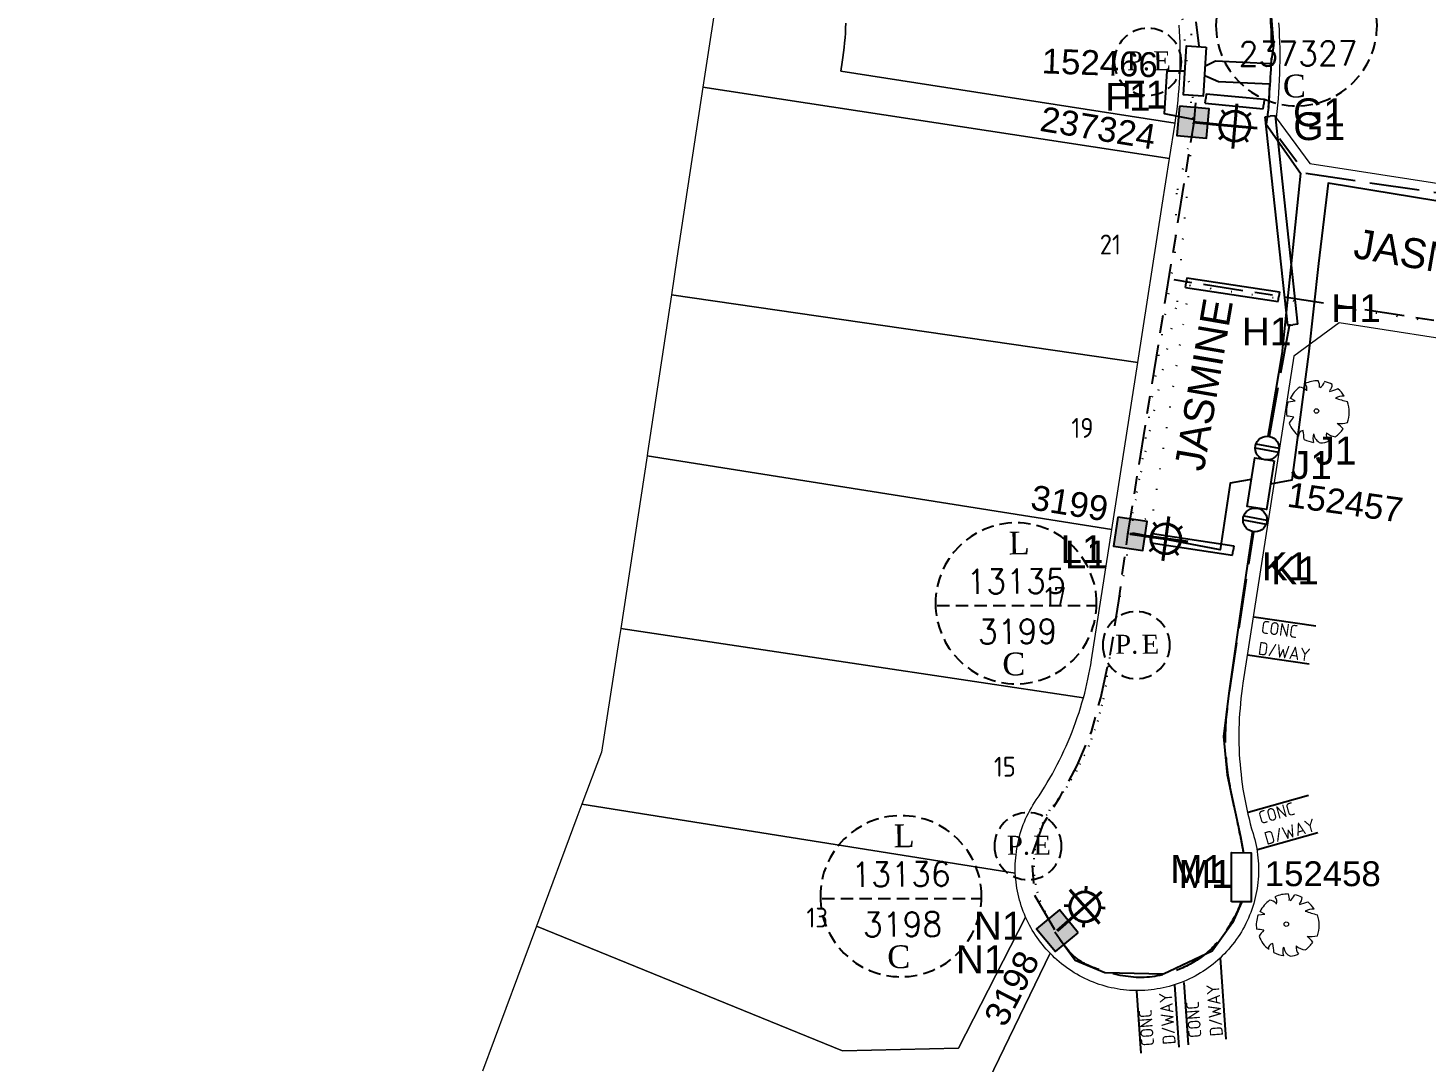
# Model space of a CAD drawing. Header units: metres. Extents: x 297818 to 299097, y 6264861 to 6266140.
# Drawn here: x 298085.7 to 298226.2, y 6265556 to 6265659.9 of the extents above; entities that cross this region are included whole.
import ezdxf
from ezdxf.enums import TextEntityAlignment as Align

# ---------------------------------------------------------------- set-up
doc = ezdxf.new("R2010")
doc.units = ezdxf.units.M
for name, pattern in [('Cable Exist UG', [8.2, 4, -1.2, 1.8, -1.2]), ('Cable Remove', [2, 0, -2]), ('HIDDEN2', [0.1875, 0.125, -0.0625]), ('IE Trench LV', [6.5, 5, -1.5]), ('IECLCHAINA', [8.2, 4, -1.2, 1.8, -1.2])]:
    doc.linetypes.add(name, pattern=pattern)
doc.layers.get('0').update_dxf_attribs({"color": 6})
for name, color, linetype in [('_User_LV_Exist', 7, 'Continuous'), ('Duct_SP_NEW', 2, 'Continuous'), ('Equip_LV_NEW', 2, 'Continuous'), ('Equip_SP_SL_EXT', 7, 'Continuous'), ('Mains_LV_EXT', 7, 'Continuous'), ('Mains_LV_NEW_T84', 2, 'Continuous'), ('Mains_SL_EXT', 7, 'Continuous'), ('Notes', 7, 'Continuous'), ('Notes_LV_MISC', 7, 'Continuous'), ('Notes_SL_MISC', 7, 'Continuous'), ('Notes_SP_MISC', 7, 'Continuous'), ('SupportsUG_SP_LV_NEW', 2, 'Continuous'), ('SupportsUG_SP_LV_SL_EXT', 7, 'Continuous'), ('Trench_SP_NEW', 2, 'Continuous'), ('UG_Details_SP_MISC', 7, 'Continuous')]:
    doc.layers.add(name, color=color, linetype=linetype)
doc.layers.add('Cadastre Land Parcels_SP_EXT', color=9, linetype='Continuous', lineweight=5)
doc.styles.add('AR12', font='Simplex')
doc.styles.add('COLUMN_LABEL', font='arial.ttf')
doc.styles.add('iecARIAL', font='arial.ttf', dxfattribs={"height": 2})
doc.styles.add('iecDevPlan', font='isocp.shx', dxfattribs={"height": 1.8})
doc.styles.add('iecNAME', font='times.ttf')
doc.styles.add('IECSYMBOL1', font='isocp.shx')
doc.styles.add('ITALICT', font='ITALICT')
doc.styles.add('POLE_LABEL', font='arial.ttf')
doc.styles.get("Standard").update_dxf_attribs({"font": 'arial.ttf'})
doc.linetypes.add('Cable New UG', pattern='A,7,-0.25,["x",Standard,S=2,R=0,X=0.2,Y=-0.8],-2.1', length=9.35)
doc.linetypes.add('Cable V', pattern='A,7.2,-0.45,["V",Standard,S=1.5,R=0,X=0,Y=-0.7],-1.8', length=9.45)

# ---------------------------------------------------------------- blocks, each defined once
blk = doc.blocks.new('COLUMN_EXT')
blk.add_hatch(color=256).paths.add_polyline_path([(-1.49, 1.48), (-1.49, -1.49), (1.48, -1.49), (1.48, 1.48)])
blk.add_lwpolyline([(-1.49, -1.49), (1.48, -1.49), (1.48, 1.48), (-1.49, 1.48)], close=True)
for tag, height, style, flags, p in [('ASSET_NUM', 2.5, 'COLUMN_LABEL', 8, (2, 2)), ('STRUCTURE_PLANT_NUMBER', 0.2, 'POLE_LABEL', 9, (1.81, 0.03)), ('STREET_CODE', 0.2, 'COLUMN_LABEL', 9, (1.81, -0.2))]:
    blk.add_attdef(tag, text='', height=height, dxfattribs=dict(style=style, flags=flags)).set_placement(p, align=Align.MIDDLE_LEFT)
at = {"flags": 9}
for tag, p in [('COLUMN_TYPE', (1.81, -0.4)), ('OWNED_BY', (1.81, -0.6)), ('STATE', (1.81, -0.8)), ('USAGE', (1.81, -1)), ('LEGEND', (1.81, -1.2)), ('LOCATION', (1.81, -1.4)), ('STREETNAME', (1.81, -1.6)), ('SUBURB', (1.81, -1.8)), ('NOTES', (1.81, -2))]:
    blk.add_attdef(tag, text='', height=0.2, dxfattribs=at).set_placement(p, align=Align.MIDDLE_LEFT)
at = {"flags": 1}
blk.add_attdef('Z', (1.81, -2.35), '', height=0.2, dxfattribs=at)
blk = doc.blocks.new('*U133')
at = {"lineweight": 40}
for p, q in [((3.87, 1.74), (3.26, -2.72)), ((0, 0), (2.08, -0.28)), ((2.32, 1.16), (2.66, 0.71)), ((5.21, 0.76), (4.76, 0.42)), ((1.34, -0.18), (5.79, -0.79)), ((1.92, -1.73), (2.37, -1.39)), ((4.81, -2.13), (4.47, -1.68))]:
    blk.add_line(p, q, dxfattribs=at)
blk.add_circle((3.56, -0.49), 1.5, dxfattribs=at)
at = {"style": 'iecARIAL', "flags": 8}
blk.add_attdef('ASSET_NUM', (1.5, 1.5), '', height=2.5, dxfattribs=at)
for tag, p, height, flags in [('CONSTRUCTED_VOLTAGE', (0.98, -0.65), 0.2, 9), ('CONTROL_TYPE', (0.98, -0.85), 0.2, 9), ('LANTERN_PURPOSE', (0.98, -1.05), 0.2, 9), ('LANTERN_TYPE', (0.98, -1.25), 0.2, 9), ('NO_PHASES', (0.98, -1.45), 0.2, 9), ('LNUMBER', (2.18, -3.25), 2.5, 8), ('OPERATING_VOLTAGE', (0.98, -1.65), 0.2, 9), ('ORIENTATION', (0.98, -1.85), 0.2, 9), ('OWNED_BY', (0.98, -2.05), 0.2, 9), ('STATE', (0.98, -2.25), 0.2, 9), ('USAGE', (0.98, -2.45), 0.2, 9), ('CEXIST', (0.98, -2.65), 0.2, 9), ('CNEW', (0.98, -2.85), 0.2, 9), ('CNUMBER', (0.98, -3.05), 0.2, 9), ('CREMOVE', (0.98, -3.25), 0.2, 9), ('CREPLACE', (0.98, -3.45), 0.2, 9), ('LKINGHEIGHT', (0.98, -3.65), 0.2, 9), ('LBRACKET', (0.98, -3.85), 0.2, 9), ('LBRACKETVOCAB', (0.98, -4.05), 0.2, 9), ('LCATEGORY', (0.98, -4.25), 0.2, 9), ('LCHARGE1', (0.98, -4.45), 0.2, 9), ('LCHARGE1PERCENT', (0.98, -4.65), 0.2, 9), ('LCHARGE2', (0.98, -4.85), 0.2, 9), ('LCHARGE2PERCENT', (0.98, -5.05), 0.2, 9), ('LCHARGE3', (0.98, -5.25), 0.2, 9), ('LCHARGE3PERCENT', (0.98, -5.45), 0.2, 9), ('LEXIST', (0.98, -5.65), 0.2, 9), ('LLAMP', (0.98, -5.85), 0.2, 9), ('LLAMPVOCAB', (0.98, -6.05), 0.2, 9), ('LMAST', (0.98, -6.25), 0.2, 9), ('LMASTVOCAB', (0.98, -6.45), 0.2, 9), ('LNEW', (0.98, -6.65), 0.2, 9), ('LANTNUMBER', (0.98, -6.85), 0.2, 9), ('LOUTREACH', (0.98, -7.25), 0.2, 9), ('LOUTREACHVOCAB', (0.98, -7.45), 0.2, 9), ('LRATECODE', (0.98, -7.65), 0.2, 9), ('LREMOVE', (0.98, -7.85), 0.2, 9), ('LREPLACE', (0.98, -8.05), 0.2, 9), ('LTYPE', (0.98, -8.25), 0.2, 9), ('LTYPEVOCAB', (0.98, -8.45), 0.2, 9), ('STREETNAME', (0.98, -9.25), 0.2, 9), ('SUBURB', (0.98, -9.45), 0.2, 1), ('LEGEND', (0.98, -8.65), 0.2, 9), ('LOCATION', (0.98, -8.85), 0.2, 9), ('NOTES', (0.98, -9.05), 0.2, 9)]:
    blk.add_attdef(tag, p, '', height=height, dxfattribs=dict(flags=flags))
blk = doc.blocks.new('SL_LANTERN_EXT')
at = {"lineweight": 40}
for p, q in [((-1.46, 5.68), (-1.06, 5.28)), ((0, 1.97), (0, 6.47)), ((1.46, 5.68), (1.06, 5.28)), ((-2.25, 4.22), (2.25, 4.22)), ((-1.46, 2.76), (-1.06, 3.16)), ((1.46, 2.76), (1.06, 3.16)), ((0, 0), (0, 2.72))]:
    blk.add_line(p, q, dxfattribs=at)
blk.add_circle((0, 4.22), 1.5, dxfattribs=at)
at = {"style": 'iecARIAL', "flags": 8}
blk.add_attdef('ASSET_NUM', (1.5, 1.5), '', height=2.5, dxfattribs=at)
for tag, p, height, flags in [('CONSTRUCTED_VOLTAGE', (0.98, -0.65), 0.2, 9), ('CONTROL_TYPE', (0.98, -0.85), 0.2, 9), ('LANTERN_PURPOSE', (0.98, -1.05), 0.2, 9), ('LANTERN_TYPE', (0.98, -1.25), 0.2, 9), ('NO_PHASES', (0.98, -1.45), 0.2, 9), ('LNUMBER', (2.18, -3.25), 2.5, 8), ('OPERATING_VOLTAGE', (0.98, -1.65), 0.2, 9), ('ORIENTATION', (0.98, -1.85), 0.2, 9), ('OWNED_BY', (0.98, -2.05), 0.2, 9), ('STATE', (0.98, -2.25), 0.2, 9), ('USAGE', (0.98, -2.45), 0.2, 9), ('CEXIST', (0.98, -2.65), 0.2, 9), ('CNEW', (0.98, -2.85), 0.2, 9), ('CNUMBER', (0.98, -3.05), 0.2, 9), ('CREMOVE', (0.98, -3.25), 0.2, 9), ('CREPLACE', (0.98, -3.45), 0.2, 9), ('LKINGHEIGHT', (0.98, -3.65), 0.2, 9), ('LBRACKET', (0.98, -3.85), 0.2, 9), ('LBRACKETVOCAB', (0.98, -4.05), 0.2, 9), ('LCATEGORY', (0.98, -4.25), 0.2, 9), ('LCHARGE1', (0.98, -4.45), 0.2, 9), ('LCHARGE1PERCENT', (0.98, -4.65), 0.2, 9), ('LCHARGE2', (0.98, -4.85), 0.2, 9), ('LCHARGE2PERCENT', (0.98, -5.05), 0.2, 9), ('LCHARGE3', (0.98, -5.25), 0.2, 9), ('LCHARGE3PERCENT', (0.98, -5.45), 0.2, 9), ('LEXIST', (0.98, -5.65), 0.2, 9), ('LLAMP', (0.98, -5.85), 0.2, 9), ('LLAMPVOCAB', (0.98, -6.05), 0.2, 9), ('LMAST', (0.98, -6.25), 0.2, 9), ('LMASTVOCAB', (0.98, -6.45), 0.2, 9), ('LNEW', (0.98, -6.65), 0.2, 9), ('LANTNUMBER', (0.98, -6.85), 0.2, 9), ('LOUTREACH', (0.98, -7.25), 0.2, 9), ('LOUTREACHVOCAB', (0.98, -7.45), 0.2, 9), ('LRATECODE', (0.98, -7.65), 0.2, 9), ('LREMOVE', (0.98, -7.85), 0.2, 9), ('LREPLACE', (0.98, -8.05), 0.2, 9), ('LTYPE', (0.98, -8.25), 0.2, 9), ('LTYPEVOCAB', (0.98, -8.45), 0.2, 9), ('STREETNAME', (0.98, -9.25), 0.2, 9), ('SUBURB', (0.98, -9.45), 0.2, 1), ('LEGEND', (0.98, -8.65), 0.2, 9), ('LOCATION', (0.98, -8.85), 0.2, 9), ('NOTES', (0.98, -9.05), 0.2, 9)]:
    blk.add_attdef(tag, p, '', height=height, dxfattribs=dict(flags=flags))
blk = doc.blocks.new('*U132')
at = {"lineweight": 40}
for p, q in [((2.89, 4.47), (2.85, 3.91)), ((1.06, 0.93), (4.45, 3.9)), ((1.27, 4.11), (4.24, 0.72)), ((0, 0), (1.63, 1.43)), ((0.7, 2.55), (1.26, 2.51)), ((4.81, 2.28), (4.25, 2.32)), ((2.62, 0.36), (2.66, 0.92))]:
    blk.add_line(p, q, dxfattribs=at)
blk.add_circle((2.76, 2.41), 1.5, dxfattribs=at)
at = {"style": 'iecARIAL', "flags": 8}
blk.add_attdef('ASSET_NUM', (1.5, 1.5), '', height=2.5, dxfattribs=at)
for tag, p, height, flags in [('CONSTRUCTED_VOLTAGE', (0.98, -0.65), 0.2, 9), ('CONTROL_TYPE', (0.98, -0.85), 0.2, 9), ('LANTERN_PURPOSE', (0.98, -1.05), 0.2, 9), ('LANTERN_TYPE', (0.98, -1.25), 0.2, 9), ('NO_PHASES', (0.98, -1.45), 0.2, 9), ('LNUMBER', (2.18, -3.25), 2.5, 8), ('OPERATING_VOLTAGE', (0.98, -1.65), 0.2, 9), ('ORIENTATION', (0.98, -1.85), 0.2, 9), ('OWNED_BY', (0.98, -2.05), 0.2, 9), ('STATE', (0.98, -2.25), 0.2, 9), ('USAGE', (0.98, -2.45), 0.2, 9), ('CEXIST', (0.98, -2.65), 0.2, 9), ('CNEW', (0.98, -2.85), 0.2, 9), ('CNUMBER', (0.98, -3.05), 0.2, 9), ('CREMOVE', (0.98, -3.25), 0.2, 9), ('CREPLACE', (0.98, -3.45), 0.2, 9), ('LKINGHEIGHT', (0.98, -3.65), 0.2, 9), ('LBRACKET', (0.98, -3.85), 0.2, 9), ('LBRACKETVOCAB', (0.98, -4.05), 0.2, 9), ('LCATEGORY', (0.98, -4.25), 0.2, 9), ('LCHARGE1', (0.98, -4.45), 0.2, 9), ('LCHARGE1PERCENT', (0.98, -4.65), 0.2, 9), ('LCHARGE2', (0.98, -4.85), 0.2, 9), ('LCHARGE2PERCENT', (0.98, -5.05), 0.2, 9), ('LCHARGE3', (0.98, -5.25), 0.2, 9), ('LCHARGE3PERCENT', (0.98, -5.45), 0.2, 9), ('LEXIST', (0.98, -5.65), 0.2, 9), ('LLAMP', (0.98, -5.85), 0.2, 9), ('LLAMPVOCAB', (0.98, -6.05), 0.2, 9), ('LMAST', (0.98, -6.25), 0.2, 9), ('LMASTVOCAB', (0.98, -6.45), 0.2, 9), ('LNEW', (0.98, -6.65), 0.2, 9), ('LANTNUMBER', (0.98, -6.85), 0.2, 9), ('LOUTREACH', (0.98, -7.25), 0.2, 9), ('LOUTREACHVOCAB', (0.98, -7.45), 0.2, 9), ('LRATECODE', (0.98, -7.65), 0.2, 9), ('LREMOVE', (0.98, -7.85), 0.2, 9), ('LREPLACE', (0.98, -8.05), 0.2, 9), ('LTYPE', (0.98, -8.25), 0.2, 9), ('LTYPEVOCAB', (0.98, -8.45), 0.2, 9), ('STREETNAME', (0.98, -9.25), 0.2, 9), ('SUBURB', (0.98, -9.45), 0.2, 1), ('LEGEND', (0.98, -8.65), 0.2, 9), ('LOCATION', (0.98, -8.85), 0.2, 9), ('NOTES', (0.98, -9.05), 0.2, 9)]:
    blk.add_attdef(tag, p, '', height=height, dxfattribs=dict(flags=flags))
blk = doc.blocks.new('PILLAR_NEW')
for tag, height, flags, p in [('ASSET_NUM', 2.5, 8, (2, 4)), ('STREET_CODE', 0.2, 9, (1.5, 2))]:
    blk.add_attdef(tag, text='', height=height, dxfattribs=dict(flags=flags)).set_placement(p, align=Align.MIDDLE_LEFT)
blk.add_wipeout([(-2.47, 0.99), (2.47, 0.99), (2.47, -0.99), (-2.47, -0.99)])
at = {"lineweight": -3}
blk.add_lwpolyline([(-2.47, 0.99), (2.47, 0.99), (2.47, -0.99), (-2.47, -0.99)], close=True, dxfattribs=at)
for tag, flags, p in [('OWNED_BY', 9, (1.5, 1.8)), ('OPERATED_BY', 9, (1.5, 1.6)), ('MAINTAINED_BY', 9, (1.5, 1.4)), ('STATE', 9, (1.5, 1.2)), ('SUPPORT_TYPE', 9, (1.5, 1)), ('SUBURB', 9, (1.5, 0.2)), ('STREETNAME', 9, (1.5, 0)), ('USAGE', 9, (1.5, 0.8)), ('LEGEND', 9, (1.5, 0.6)), ('PARENT', 9, (1.5, 0.4)), ('Z', 1, (1.5, -0.6)), ('LOCATION', 9, (1.5, -0.2)), ('NOTES', 9, (1.5, -0.4))]:
    blk.add_attdef(tag, text='', height=0.2, dxfattribs=dict(flags=flags)).set_placement(p, align=Align.MIDDLE_LEFT)
blk = doc.blocks.new('*U207')
for tag, flags, p in [('ACTUAL_STATUS', 9, (1.5, 0)), ('CONSTRUCTED_VOLTAGE', 9, (1.5, -0.2)), ('OPERATING_VOLTAGE', 9, (1.5, -0.6)), ('ORIENTATION', 9, (1.5, -0.8)), ('STATE', 9, (1.5, -1)), ('SWITCH_TYPE', 9, (1.5, -1.2)), ('OWNED_BY', 9, (1.5, -1.8)), ('NO_PHASES', 9, (1.5, -0.4)), ('USAGE', 9, (1.5, -1.4)), ('NOTES', 9, (1.5, -1.6)), ('OPERATED_BY', 9, (1.5, -2)), ('TYPE', 9, (1.5, -2.6)), ('Z', 1, (1.5, -2.8)), ('MAINTAINED_BY', 9, (1.5, -2.2)), ('NUMBER_OF_PHASES', 9, (1.5, -2.4))]:
    blk.add_attdef(tag, text='', height=0.2, dxfattribs=dict(flags=flags)).set_placement(p, align=Align.MIDDLE_LEFT)
blk.add_wipeout([(12.71, 7.17), (12.58, 7.03), (12.48, 6.88), (12.39, 6.71), (12.33, 6.54), (12.29, 6.35), (12.27, 6.17), (12.27, 5.98), (12.3, 5.79), (12.36, 5.61), (12.43, 5.44), (12.53, 5.28), (12.64, 5.13), (12.77, 5), (12.92, 4.88), (13.08, 4.79), (13.26, 4.71), (13.44, 4.66), (13.62, 4.63), (13.81, 4.62), (14, 4.64), (14.18, 4.68), (14.36, 4.75), (14.52, 4.83), (14.68, 4.94), (14.82, 5.06), (14.94, 5.2), (15.05, 5.36), (15.13, 5.52), (15.2, 5.7), (15.24, 5.88), (15.26, 6.07), (15.25, 6.26), (15.22, 6.44), (15.17, 6.62), (15.09, 6.8), (15, 6.96), (14.88, 7.11), (14.75, 7.24), (14.6, 7.35), (14.44, 7.45), (14.27, 7.52), (14.09, 7.58), (13.9, 7.61), (13.72, 7.61), (13.53, 7.59), (13.35, 7.55), (13.17, 7.49), (13, 7.4), (12.85, 7.3)])
for p, q in [((13.51, 4.64), (13.51, 7.6)), ((14.01, 4.64), (14.01, 7.6))]:
    blk.add_line(p, q)
blk.add_circle((13.76, 6.12), 1.5)
blk = doc.blocks.new('*U206')
for tag, flags, p in [('ACTUAL_STATUS', 9, (1.5, 0)), ('CONSTRUCTED_VOLTAGE', 9, (1.5, -0.2)), ('OPERATING_VOLTAGE', 9, (1.5, -0.6)), ('ORIENTATION', 9, (1.5, -0.8)), ('STATE', 9, (1.5, -1)), ('SWITCH_TYPE', 9, (1.5, -1.2)), ('OWNED_BY', 9, (1.5, -1.8)), ('NO_PHASES', 9, (1.5, -0.4)), ('USAGE', 9, (1.5, -1.4)), ('NOTES', 9, (1.5, -1.6)), ('OPERATED_BY', 9, (1.5, -2)), ('TYPE', 9, (1.5, -2.6)), ('Z', 1, (1.5, -2.8)), ('MAINTAINED_BY', 9, (1.5, -2.2)), ('NUMBER_OF_PHASES', 9, (1.5, -2.4))]:
    blk.add_attdef(tag, text='', height=0.2, dxfattribs=dict(flags=flags)).set_placement(p, align=Align.MIDDLE_LEFT)
blk.add_wipeout([(12.64, 7.04), (12.52, 6.9), (12.41, 6.74), (12.33, 6.58), (12.27, 6.4), (12.22, 6.22), (12.21, 6.03), (12.21, 5.84), (12.24, 5.66), (12.29, 5.48), (12.37, 5.3), (12.46, 5.14), (12.58, 4.99), (12.71, 4.86), (12.86, 4.75), (13.02, 4.65), (13.19, 4.58), (13.37, 4.52), (13.56, 4.49), (13.75, 4.49), (13.93, 4.51), (14.12, 4.55), (14.29, 4.61), (14.46, 4.7), (14.62, 4.8), (14.76, 4.92), (14.88, 5.07), (14.99, 5.22), (15.07, 5.39), (15.13, 5.56), (15.18, 5.75), (15.19, 5.93), (15.19, 6.12), (15.16, 6.31), (15.11, 6.49), (15.03, 6.66), (14.94, 6.82), (14.82, 6.97), (14.69, 7.1), (14.54, 7.22), (14.38, 7.31), (14.21, 7.39), (14.03, 7.44), (13.84, 7.47), (13.65, 7.47), (13.47, 7.46), (13.28, 7.42), (13.11, 7.35), (12.94, 7.27), (12.78, 7.16)])
for p, q in [((13.45, 4.5), (13.45, 7.46)), ((13.95, 4.5), (13.95, 7.46))]:
    blk.add_line(p, q)
blk.add_circle((13.7, 5.98), 1.5)
blk = doc.blocks.new('TREE5')
for p, q in [((-5.82, 1.84), (-4.43, 2)), ((-5.45, 2.55), (-5.45, 2.55)), ((-4.43, 2), (-5.45, 2.55))]:
    blk.add_line(p, q)
blk.add_circle((-0.14, -0.02), 0.451)
for centre, radius, start, end in [((0.17, -0.24), 6.29, 89.3321, 114.3856), ((-1.8, 5.03), 2.28, 352.0775, 26.6128), ((-0.73, 6.68), 2.38, 304.1868, 338.5411), ((0.17, -0.24), 6.27, 62.8767, 77.7021), ((0.17, -0.24), 6.22, 126.0751, 153.6245), ((-3.93, 2.18), 2.65, 48.5203, 80.5151), ((-3.58, 4.44), 1.54, 343.6555, 39.76), ((1.21, 5.35), 1.82, 315.8454, 359.7651), ((-2.62, 22.51), 19.28, 285.4397, 290.7099), ((5.13, 0.24), 2.76, 83.5323, 121.6544), ((0.17, -0.24), 6.18, 31.4098, 49.4752), ((0.17, -0.24), 6.34, 160.8426, 187.275), ((11.59, 24.42), 23.21, 250.0865, 256.3451), ((0.17, -0.24), 6.3, 340.3307, 19.43), ((-6.94, -11.4), 10.4, 77.3728, 85.4649), ((0.21, -6.18), 6.93, 134.7782, 147.3315), ((0.17, -0.24), 6.19, 200.8103, 231.4392), ((4.49, 5.21), 7.74, 266.7455, 282.0146), ((0.26, -7.73), 6.44, 39.6536, 53.993), ((-2.7, -4.95), 1.03, 97.741, 188.8107), ((-15.69, -6.41), 13.08, 2.9465, 10.9238), ((1.74, -5.5), 2.6, 160.6009, 199.3991), ((1.45, -4.49), 2.1, 186.1912, 248.4952), ((3.76, -4.72), 1.93, 170.6314, 220.6278), ((4.11, -1.67), 3.55, 230.4582, 263.1093), ((0.17, -0.24), 6.07, 305.394, 326.2464), ((0.17, -0.24), 6.16, 243.1498, 261.8356), ((0.17, -0.24), 6.23, 274.7236, 290.3277)]:
    blk.add_arc(centre, radius, start, end)

msp = doc.modelspace()

# ---------------------------------------------------------------- linework, layer by layer
at = {"layer": '_User_LV_Exist', "linetype": 'Cable Remove'}
for points in [[(298197.95, 6265679.24), (298201.01, 6265667.59), (298202.6, 6265659.32), (298202.8, 6265650.45)], [(298202.79, 6265649.87), (298201.14, 6265643.33), (298200.98, 6265637.43), (298196.5, 6265609.06)]]:
    msp.add_lwpolyline(points, dxfattribs=at)
at = {"layer": 'Cadastre Land Parcels_SP_EXT', "linetype": 'Continuous'}
for points in [[(298211.4, 6265660.44), (298211.44, 6265659.81), (298211.47, 6265659.17), (298211.49, 6265658.53), (298211.51, 6265657.89), (298211.51, 6265657.26), (298211.51, 6265656.62), (298211.5, 6265655.98), (298211.49, 6265655.35), (298211.46, 6265654.71), (298211.43, 6265654.07), (298211.39, 6265653.43), (298211.35, 6265652.8), (298211.29, 6265652.16), (298211.23, 6265651.53), (298211.16, 6265650.9), (298214.54, 6265646.32), (298231.63, 6265643.67), (298236.2, 6265647.01), (298236.2, 6265647.01), (298239.34, 6265667.23)], [(298155.23, 6265665.12), (298153.55, 6265654), (298200.44, 6265646.82), (298201, 6265650.36), (298201, 6265650.36), (298167.4, 6265655.59), (298167.54, 6265656.5), (298167.61, 6265656.98), (298167.68, 6265657.47), (298167.73, 6265657.96), (298167.78, 6265658.45), (298167.83, 6265658.94), (298167.86, 6265659.43), (298167.89, 6265659.93), (298167.91, 6265660.42)], [(298167.91, 6265660.42), (298167.89, 6265659.93), (298167.86, 6265659.43), (298167.83, 6265658.94), (298167.78, 6265658.45), (298167.73, 6265657.96), (298167.68, 6265657.47), (298167.61, 6265656.98), (298167.54, 6265656.5), (298167.4, 6265655.59), (298201, 6265650.36), (298201.08, 6265650.94), (298201.16, 6265651.51), (298201.23, 6265652.09), (298201.29, 6265652.67), (298201.35, 6265653.25), (298201.39, 6265653.83), (298201.43, 6265654.41), (298201.46, 6265654.99), (298201.49, 6265655.57), (298201.5, 6265656.15), (298201.51, 6265656.73), (298201.51, 6265657.31), (298201.5, 6265657.89), (298201.49, 6265658.47), (298201.46, 6265659.05), (298201.43, 6265659.63), (298201.4, 6265660.21)], [(298232.11, 6265628.01), (298217.5, 6265630.29), (298212.93, 6265626.95), (298207.81, 6265594.04), (298207.74, 6265593.53), (298207.67, 6265593.03), (298207.61, 6265592.52), (298207.56, 6265592.02), (298207.52, 6265591.51), (298207.48, 6265591), (298207.45, 6265590.49), (298207.43, 6265589.99), (298207.41, 6265589.48), (298207.4, 6265588.97), (298207.41, 6265588.46), (298207.41, 6265587.95), (298207.43, 6265587.44), (298207.45, 6265586.93), (298207.48, 6265586.42), (298207.52, 6265585.92), (298207.57, 6265585.41), (298207.62, 6265584.9), (298207.68, 6265584.4), (298207.75, 6265583.89), (298207.82, 6265583.39), (298207.9, 6265582.89), (298207.99, 6265582.39), (298208.09, 6265581.89), (298208.2, 6265581.39), (298208.31, 6265580.89), (298208.43, 6265580.4), (298208.55, 6265579.9), (298208.69, 6265579.41), (298208.83, 6265578.92), (298208.92, 6265578.63), (298209, 6265578.33), (298209.07, 6265578.03), (298209.14, 6265577.72), (298209.2, 6265577.42), (298209.25, 6265577.11), (298209.29, 6265576.8), (298209.32, 6265576.5), (298209.35, 6265576.19), (298209.37, 6265575.88), (298209.38, 6265575.57), (298209.38, 6265575.26), (298209.38, 6265574.95), (298209.37, 6265574.64), (298209.34, 6265574.33), (298209.32, 6265574.02), (298209.28, 6265573.71), (298209.23, 6265573.4), (298209.18, 6265573.09), (298209.12, 6265572.79), (298209.05, 6265572.49), (298208.98, 6265572.19), (298208.9, 6265571.89), (298208.81, 6265571.59), (298208.71, 6265571.3), (298208.6, 6265571), (298208.49, 6265570.72), (298208.37, 6265570.43), (298208.24, 6265570.15), (298208.1, 6265569.87), (298207.96, 6265569.59), (298207.81, 6265569.32), (298207.66, 6265569.05), (298207.49, 6265568.79), (298207.32, 6265568.53), (298207.15, 6265568.27), (298206.97, 6265568.02), (298206.78, 6265567.77), (298206.58, 6265567.53), (298206.38, 6265567.3), (298206.17, 6265567.06), (298205.96, 6265566.84), (298205.74, 6265566.62), (298205.52, 6265566.4), (298205.29, 6265566.2), (298205.05, 6265565.99), (298204.81, 6265565.8), (298204.57, 6265565.61), (298204.32, 6265565.42), (298204.06, 6265565.24), (298203.8, 6265565.07), (298203.54, 6265564.91), (298203.27, 6265564.75), (298203, 6265564.6), (298202.73, 6265564.45), (298202.45, 6265564.32), (298202.17, 6265564.19), (298201.88, 6265564.07), (298201.59, 6265563.95), (298201.3, 6265563.84), (298201.01, 6265563.74), (298200.71, 6265563.65), (298200.41, 6265563.56), (298200.11, 6265563.49), (298199.81, 6265563.42), (298199.51, 6265563.35), (298199.2, 6265563.3), (298198.9, 6265563.25), (298198.59, 6265563.21), (298198.28, 6265563.18), (298197.97, 6265563.16), (298197.66, 6265563.15), (298197.35, 6265563.14), (298197.04, 6265563.14), (298196.73, 6265563.15), (298196.42, 6265563.16), (298196.11, 6265563.19), (298195.8, 6265563.22), (298195.49, 6265563.26), (298195.19, 6265563.31), (298194.88, 6265563.37), (298194.58, 6265563.43), (298194.27, 6265563.5), (298193.97, 6265563.58), (298193.68, 6265563.67), (298193.38, 6265563.76), (298193.09, 6265563.86), (298192.8, 6265563.97), (298192.51, 6265564.09), (298192.22, 6265564.22), (298191.94, 6265564.35), (298191.67, 6265564.48), (298191.39, 6265564.63), (298191.12, 6265564.78), (298190.85, 6265564.94), (298190.59, 6265565.11), (298190.33, 6265565.28), (298190.08, 6265565.46), (298189.83, 6265565.65), (298189.59, 6265565.84), (298189.35, 6265566.04), (298189.12, 6265566.24), (298188.89, 6265566.45), (298188.66, 6265566.67), (298188.45, 6265566.89), (298182.28, 6265554.17)], [(298182.28, 6265554.17), (298188.45, 6265566.89), (298188.24, 6265567.1), (298188.04, 6265567.32), (298187.85, 6265567.54), (298187.66, 6265567.77), (298187.48, 6265568), (298187.3, 6265568.23), (298187.13, 6265568.47), (298186.96, 6265568.72), (298186.8, 6265568.97), (298186.65, 6265569.22), (298186.5, 6265569.47), (298186.36, 6265569.73), (298186.22, 6265569.99), (298186.09, 6265570.26), (298185.97, 6265570.53), (298179.23, 6265557.34), (298167.58, 6265557.09), (298136.82, 6265569.62), (298136.82, 6265569.62), (298134.9, 6265564.48), (298131.38, 6265555.05)]]:
    msp.add_lwpolyline(points, dxfattribs=at)
for points in [[(298199.71, 6265642.12), (298200.44, 6265646.82), (298153.55, 6265654), (298150.94, 6265636.79), (298150.38, 6265633.09), (298197.26, 6265626.31), (298199.71, 6265642.12)], [(298197.26, 6265626.31), (298150.38, 6265633.09), (298147.98, 6265617.2), (298147.94, 6265616.92), (298194.64, 6265609.5), (298197.26, 6265626.31)], [(298191.91, 6265593.05), (298192.02, 6265593.52), (298192.14, 6265594), (298192.24, 6265594.47), (298192.34, 6265594.95), (298192.43, 6265595.43), (298192.52, 6265595.91), (298192.6, 6265596.4), (298194.64, 6265609.5), (298147.94, 6265616.92), (298145.31, 6265599.54), (298191.78, 6265592.58), (298191.91, 6265593.05)], [(298184.93, 6265575.25), (298184.93, 6265575.56), (298184.94, 6265575.87), (298184.95, 6265576.18), (298184.98, 6265576.49), (298185.01, 6265576.8), (298185.05, 6265577.11), (298185.09, 6265577.42), (298185.15, 6265577.73), (298185.21, 6265578.04), (298185.28, 6265578.34), (298185.36, 6265578.64), (298185.44, 6265578.94), (298185.54, 6265579.24), (298185.64, 6265579.53), (298185.74, 6265579.83), (298185.86, 6265580.12), (298185.98, 6265580.4), (298186.11, 6265580.69), (298186.25, 6265580.97), (298186.39, 6265581.24), (298186.55, 6265581.52), (298186.7, 6265581.79), (298186.87, 6265582.05), (298187.04, 6265582.31), (298187.33, 6265582.74), (298187.61, 6265583.17), (298187.88, 6265583.61), (298188.15, 6265584.05), (298188.41, 6265584.5), (298188.67, 6265584.95), (298188.91, 6265585.4), (298189.15, 6265585.86), (298189.39, 6265586.32), (298189.61, 6265586.78), (298189.83, 6265587.25), (298190.05, 6265587.72), (298190.25, 6265588.19), (298190.45, 6265588.67), (298190.64, 6265589.15), (298190.83, 6265589.63), (298191, 6265590.11), (298191.17, 6265590.6), (298191.34, 6265591.09), (298191.49, 6265591.58), (298191.64, 6265592.08), (298191.78, 6265592.58), (298145.31, 6265599.54), (298145.11, 6265598.33), (298143.34, 6265587.1), (298141.39, 6265581.88), (298184.94, 6265574.94), (298184.93, 6265575.25)], [(298179.23, 6265557.34), (298185.97, 6265570.53), (298185.85, 6265570.81), (298185.74, 6265571.09), (298185.63, 6265571.38), (298185.54, 6265571.66), (298185.45, 6265571.95), (298185.36, 6265572.24), (298185.29, 6265572.54), (298185.22, 6265572.83), (298185.16, 6265573.13), (298185.1, 6265573.43), (298185.05, 6265573.73), (298185.02, 6265574.03), (298184.98, 6265574.33), (298184.96, 6265574.63), (298184.94, 6265574.94), (298141.39, 6265581.88), (298140.89, 6265580.53), (298136.82, 6265569.62), (298167.58, 6265557.09), (298179.23, 6265557.34)]]:
    msp.add_lwpolyline(points, close=True, dxfattribs=at)
at = {"layer": 'Duct_SP_NEW'}
for p, q in [((298210.04, 6265651.01), (298210.56, 6265651.06)), ((298212.31, 6265630.03), (298210.04, 6265651.01)), ((298211.08, 6265651.12), (298210.56, 6265651.06)), ((298213.34, 6265630.14), (298211.08, 6265651.12)), ((298212.31, 6265630.03), (298212.83, 6265630.08)), ((298213.34, 6265630.14), (298212.83, 6265630.08))]:
    msp.add_line(p, q, dxfattribs=at)
at = {"layer": 'Mains_LV_EXT', "linetype": 'Cable Remove'}
for points in [[(298196.5, 6265609.06), (298198.82, 6265611.41), (298202.46, 6265634.07), (298271.05, 6265623.89), (298275.44, 6265618.14), (298272.03, 6265596.46)], [(298196.5, 6265609.06), (298194.27, 6265595.81), (298194.14, 6265594.8), (298194.02, 6265593.81), (298193.79, 6265592.55), (298193.64, 6265591.87), (298193.44, 6265591.09), (298193.22, 6265590.31), (298192.94, 6265589.41), (298192.6, 6265588.49), (298192.32, 6265587.78), (298191.88, 6265586.82), (298191.45, 6265585.95), (298191.09, 6265585.26), (298190.58, 6265584.39), (298190.13, 6265583.65), (298189.77, 6265583.14), (298189.24, 6265582.38), (298188.77, 6265581.78), (298188.39, 6265581.31), (298188.1, 6265580.82), (298187.71, 6265580.04), (298187.45, 6265579.44), (298187.25, 6265578.82), (298187.04, 6265578.06), (298186.91, 6265577.36), (298186.81, 6265576.44), (298186.79, 6265575.67), (298186.83, 6265574.77), (298186.96, 6265573.88), (298187.14, 6265573.07), (298187.42, 6265572.2), (298187.86, 6265571.15), (298188.28, 6265570.41), (298188.27, 6265569.3)]]:
    msp.add_lwpolyline(points, dxfattribs=at)
at = {"layer": 'Mains_LV_NEW_T84', "linetype": 'Cable New UG', "flags": 128}
for points in [[(298208.82, 6265670.55), (298209.31, 6265668.46), (298210.34, 6265664.83), (298210.87, 6265658.17), (298210.62, 6265656.35)], [(298202.98, 6265655.61), (298205.05, 6265656.63), (298210.62, 6265656.35)], [(298202.98, 6265655.61), (298205.36, 6265654.54), (298210.49, 6265654.32)], [(298210.49, 6265654.32), (298210.38, 6265651.93), (298210.14, 6265650.25), (298213.61, 6265645.34), (298211.71, 6265627.14), (298209.19, 6265612.12), (298207.75, 6265602.43), (298206.4, 6265593.06), (298205.87, 6265588.68), (298206.23, 6265584.84), (298207.56, 6265578.62), (298208.06, 6265575.86), (298208.06, 6265575.71)], [(298216.37, 6265644.34), (298216.37, 6265644.34), (298216.37, 6265644.34), (298215.42, 6265636.27), (298214.4, 6265627.14), (298212.74, 6265614.48), (298210.18, 6265614)], [(298250.87, 6265638.67), (298216.37, 6265644.34)]]:
    msp.add_lwpolyline(points, dxfattribs=at)
at = {"layer": 'Mains_LV_NEW_T84', "linetype": 'Cable V', "flags": 128}
for points in [[(298202.98, 6265655.61), (298200.15, 6265655.61), (298199.9, 6265651.35), (298202.82, 6265650.78)], [(298209.02, 6265614.59), (298206.52, 6265614.18), (298205.51, 6265607.47), (298196.74, 6265609.13)], [(298208.07, 6265575.24), (298208.08, 6265572.89), (298206.78, 6265569.94), (298204.71, 6265567.11), (298199.83, 6265564.79), (298193.94, 6265564.92), (298190.95, 6265566.15), (298189.84, 6265567.66), (298188.9, 6265569.03)]]:
    msp.add_lwpolyline(points, dxfattribs=at)
at = {"layer": 'Notes_SL_MISC', "linetype": 'HIDDEN2', "ltscale": 10}
for p, q in [((298177.08, 6265601.86), (298193.05, 6265601.86)), ((298165.52, 6265572.41), (298181.49, 6265572.41))]:
    msp.add_line(p, q, dxfattribs=at)
for points in [[(298205.1, 6265660.2, 1), (298221.29, 6265660.2, 1), (298205.1, 6265660.2)], [(298176.92, 6265602.08, 1), (298193.11, 6265602.08, 1), (298176.92, 6265602.08)], [(298165.35, 6265572.63, 1), (298181.55, 6265572.63, 1), (298165.35, 6265572.63)]]:
    msp.add_lwpolyline(points, format="xyb", dxfattribs=at)
at = {"layer": 'Notes_SL_MISC', "linetype": 'HIDDEN2', "ltscale": 10, "elevation": -29.97}
for points in [[(298193.72, 6265597.87, 1), (298200.47, 6265597.87, 1), (298193.72, 6265597.87)], [(298182.84, 6265577.66, 1), (298189.59, 6265577.66, 1), (298182.84, 6265577.66)]]:
    msp.add_lwpolyline(points, format="xyb", dxfattribs=at)
at = {"layer": 'Notes_SP_MISC', "linetype": 'Continuous'}
for p, q in [((298215.13, 6265599.79), (298208.91, 6265600.69)), ((298214.48, 6265595.98), (298208.26, 6265596.88)), ((298214.41, 6265582.75), (298208.35, 6265581.06)), ((298205.54, 6265566.42), (298206.11, 6265558.26)), ((298201.86, 6265563.96), (298202.3, 6265557.68)), ((298197.11, 6265563.13), (298197.55, 6265556.86)), ((298200.93, 6265563.71), (298201.37, 6265557.44))]:
    msp.add_line(p, q, dxfattribs=at)
at = {"layer": 'Trench_SP_NEW', "color": 4, "linetype": 'IE Trench LV', "flags": 128}
for points in [[(298231.95, 6265642.66), (298214.14, 6265645.3), (298211.5, 6265648.79)], [(298212.49, 6265630.16), (298209.83, 6265615.48), (298206.4, 6265593.06)]]:
    msp.add_lwpolyline(points, dxfattribs=at)
at = {"layer": 'Trench_SP_NEW', "color": 4, "linetype": 'IE Trench LV'}
for points in [[(298210.38, 6265651.93), (298210.7, 6265658.07), (298210.21, 6265664.51), (298208.82, 6265671.73), (298207.65, 6265677.66), (298206.88, 6265680.82), (298206.46, 6265685.11), (298206.84, 6265689.55), (298208.63, 6265694.3), (298211.17, 6265698.09), (298213.79, 6265700.86), (298216.7, 6265703.09), (298219.66, 6265704.25), (298224.03, 6265705.21), (298228.34, 6265704.98), (298231.83, 6265703.42), (298234.55, 6265701.33), (298236.72, 6265698.02), (298237.86, 6265694.6), (298238.68, 6265689.3), (298239.7, 6265684.2), (298240.33, 6265681.25), (298240.75, 6265678.2), (298240.82, 6265675.08), (298240.84, 6265672.21), (298240.59, 6265668.48), (298240.1, 6265664.61), (298239.47, 6265661.23), (298238.71, 6265656.46), (298237.78, 6265650.57), (298237.39, 6265648.64), (298237.16, 6265646.77)], [(298206.4, 6265593.06), (298206.03, 6265588.76), (298206.4, 6265584.21), (298206.9, 6265581.66), (298207.56, 6265578.53), (298208, 6265575.63), (298207.95, 6265573.34), (298206.66, 6265570.01), (298204.48, 6265567.2), (298201.77, 6265565.43), (298197.62, 6265564.46), (298193.36, 6265565.25), (298191.44, 6265566.12), (298189.15, 6265568.59)]]:
    msp.add_spline(points, degree=3, dxfattribs=at)
at = {"layer": 'UG_Details_SP_MISC'}
for p, q in [((298204.03, 6265652.37), (298204.07, 6265652.85)), ((298204.03, 6265652.37), (298209.85, 6265651.81)), ((298204.12, 6265653.33), (298204.07, 6265652.85)), ((298204.12, 6265653.33), (298209.94, 6265652.77)), ((298209.94, 6265652.77), (298209.9, 6265652.29)), ((298209.85, 6265651.81), (298209.9, 6265652.29)), ((298202.03, 6265633.85), (298202.1, 6265634.32)), ((298202.17, 6265634.8), (298202.1, 6265634.32)), ((298202.17, 6265634.8), (298211.49, 6265633.39)), ((298202.03, 6265633.85), (298211.35, 6265632.44)), ((298211.35, 6265632.44), (298211.42, 6265632.92)), ((298211.49, 6265633.39), (298211.42, 6265632.92)), ((298198.74, 6265609.11), (298198.67, 6265608.64)), ((298198.74, 6265609.11), (298206.91, 6265607.87)), ((298198.6, 6265608.16), (298198.67, 6265608.64)), ((298198.6, 6265608.16), (298206.77, 6265606.93)), ((298206.77, 6265606.93), (298206.84, 6265607.4)), ((298206.91, 6265607.87), (298206.84, 6265607.4))]:
    msp.add_line(p, q, dxfattribs=at)
at = {"layer": 'UG_Details_SP_MISC', "color": 7, "linetype": 'Cable Exist UG', "flags": 128}
for points in [[(298188.92, 6265569.26), (298186.9, 6265572.72), (298186.6, 6265576.68), (298187.78, 6265579.94), (298189.45, 6265582.63), (298191.15, 6265585.77), (298192.58, 6265589.16), (298193.53, 6265592.57), (298194.55, 6265597.27), (298195.33, 6265602.34), (298196.25, 6265609.03), (298202.91, 6265650.46), (298203.54, 6265657.02), (298202.87, 6265662.75), (298201.89, 6265667.77), (298200.68, 6265673.24), (298199.34, 6265679.17), (298198.88, 6265683.25), (298199.27, 6265689.3), (298200.42, 6265693.79), (298202.55, 6265698.42), (298205.2, 6265702.55), (298207.92, 6265705.2), (298212.08, 6265708.28), (298216.11, 6265710.28), (298219.75, 6265711.46), (298223.03, 6265711.91), (298225.91, 6265712.11), (298230.64, 6265711.43), (298235.42, 6265709.43), (298239.29, 6265706.42), (298242.24, 6265702.16), (298244.02, 6265697.79), (298245.23, 6265692.16), (298246.47, 6265685.35), (298247.39, 6265680.66), (298247.59, 6265675.85), (298247.69, 6265672.95), (298247.33, 6265666.1), (298246.51, 6265659.95), (298245.39, 6265652.53), (298244.08, 6265645.06), (298248.56, 6265639.22), (298272.25, 6265635.55), (298298.16, 6265632.06), (298298.85, 6265637.5), (298301.81, 6265657.31), (298302.6, 6265669.57), (298302.87, 6265678.09), (298302.44, 6265685.56), (298301.7, 6265693.82), (298299.9, 6265703.59), (298297.73, 6265713.18), (298296.03, 6265721.23)], [(298240.22, 6265628.45), (298200.34, 6265634.69)]]:
    msp.add_lwpolyline(points, dxfattribs=at)

# ---------------------------------------------------------------- block references
at = {"layer": 'Equip_SP_SL_EXT', "rotation": 264.6801392381181}
msp.add_blockref('SL_LANTERN_EXT', (298202.8, 6265650.46), dxfattribs=at)
at = {"layer": 'Equip_SP_SL_EXT'}
for name, p in [('*U133', (298196.5, 6265609.06)), ('*U132', (298189.16, 6265569.16))]:
    msp.add_blockref(name, p, dxfattribs=at)
at = {"layer": 'SupportsUG_SP_LV_SL_EXT'}
ref = msp.add_blockref('COLUMN_EXT', (298202.8, 6265650.46), dxfattribs=dict(at, rotation=264.6801392381181))
ref.add_attrib('ASSET_NUM', '237324', dxfattribs={"layer": '0', "height": 2.5, "rotation": 350.6192, "style": 'COLUMN_LABEL'}).set_placement((298198.68, 6265646.97), align=Align.BOTTOM_RIGHT)
ref = msp.add_blockref('COLUMN_EXT', (298196.5, 6265609.06), dxfattribs=dict(at, rotation=261.5291102361468))
ref.add_attrib('ASSET_NUM', '3199', dxfattribs={"layer": '0', "height": 2.5, "rotation": 350.8514, "style": 'COLUMN_LABEL'}).set_placement((298194.43, 6265612.78), align=Align.TOP_RIGHT)
ref = msp.add_blockref('COLUMN_EXT', (298189.16, 6265569.16), dxfattribs=dict(at, rotation=129.5270467857328))
ref.add_attrib('ASSET_NUM', '3198', dxfattribs={"layer": '0', "height": 2.5, "rotation": 62.9045, "style": 'COLUMN_LABEL'}).set_placement((298185.23, 6265567.4), align=Align.TOP_RIGHT)

# ---------------------------------------------------------------- texts
at = {"layer": 'Cadastre Land Parcels_SP_EXT', "style": 'iecDevPlan'}
for s, p in [('21', (298193.43, 6265637.17)), ('19', (298190.57, 6265618.72)), ('17', (298187.91, 6265601.74)), ('15', (298182.78, 6265584.65)), ('13', (298163.95, 6265569.48))]:
    msp.add_text(s, height=2, dxfattribs=at).set_placement(p)
at = {"layer": 'Notes', "char_height": 3, "attachment_point": 5, "style": 'ITALICT'}
for insert, rotation in [((298227.62, 6265636.82), 350.1945), ((298203.89, 6265624.08), 80.1945)]:
    msp.add_mtext('{\\fStylus BT|b0|i0|c0|p34;JASMINE   }', dxfattribs=dict(at, insert=insert, rotation=rotation))
at = {"layer": 'Notes_LV_MISC', "color": 2, "linetype": 'Cable New UG', "char_height": 2.8, "attachment_point": 1, "style": 'iecARIAL'}
for s, insert in [('G1', (298212.87, 6265651.46)), ('H1', (298216.68, 6265633.17)), ('L1', (298189.91, 6265608.39)), ('K1', (298209.7, 6265607.2)), ('M1', (298200.5, 6265576.76)), ('N1', (298180.77, 6265571.06))]:
    msp.add_mtext_dynamic_manual_height_columns(s, width=12.8604, gutter_width=10, heights=[2.8], dxfattribs=dict(at, insert=insert))
at = {"layer": 'Notes_SL_MISC', "lineweight": 0, "style": 'AR12', "width": 0.948629}
for s, p in [('237327', (298213.37, 6265655.4, 35.97)), ('13135', (298185.03, 6265602.33, 35.97)), ('3199', (298185.18, 6265597.29, 35.97)), ('13136', (298173.47, 6265572.88, 35.97)), ('3198', (298173.62, 6265567.84, 35.97))]:
    msp.add_text(s, height=2.454, rotation=0.3904, dxfattribs=at).set_placement(p, align=Align.BOTTOM_CENTER)
at = {"layer": 'Notes_SL_MISC', "linetype": 'IECLCHAINA', "lineweight": 0, "style": 'iecNAME'}
for s, height, p in [('C', 2.29, (298211.83, 6265652.95)), ('L', 2.29, (298184.28, 6265606.99)), ('P.', 1.91, (298194.98, 6265597.01, -29.97)), ('E', 1.91, (298197.64, 6265597.01, -29.97)), ('C', 2.29, (298183.64, 6265594.83)), ('L', 2.29, (298172.72, 6265577.55)), ('P.', 1.91, (298184.1, 6265576.8, -29.97)), ('E', 1.91, (298186.76, 6265576.8, -29.97)), ('C', 2.29, (298172.08, 6265565.39))]:
    msp.add_text(s, height=height, rotation=0.4193, dxfattribs=at).set_placement(p)
at = {"layer": 'Notes_SP_MISC', "color": 2, "linetype": 'Cable New UG', "char_height": 2.8, "attachment_point": 1, "style": 'iecARIAL'}
for s, insert in [('G1', (298212.85, 6265652.86)), ('H1', (298207.69, 6265630.82)), ('L1', (298189.47, 6265608.93)), ('K1', (298210.66, 6265606.8)), ('N1', (298178.96, 6265567.69))]:
    msp.add_mtext_dynamic_manual_height_columns(s, width=12.8604, gutter_width=10, heights=[2.8], dxfattribs=dict(at, insert=insert))
at = {"layer": 'Notes_SP_MISC', "color": 7, "char_height": 1.3, "width": 98.3178, "attachment_point": 4, "style": 'IECSYMBOL1'}
for insert, rotation in [((298209.51, 6265598.65), 352.1175), ((298209.72, 6265579.44), 15.9183), ((298199.34, 6265557.63), 94.3253), ((298204.09, 6265558.46), 94.3253)]:
    msp.add_mtext('CONC\\PD/WAY', dxfattribs=dict(at, insert=insert, rotation=rotation))

# ---------------------------------------------------------------- next in the draw order: block references
at = {"layer": 'SupportsUG_SP_LV_NEW'}
ref = msp.add_blockref('PILLAR_NEW', (298202.98, 6265655.61), dxfattribs=dict(at, rotation=266.5338109851928))
ref.add_attrib('ASSET_NUM', '152466', dxfattribs={"layer": '0', "height": 2.5, "rotation": 358}).set_placement((298187.61, 6265656.63), align=Align.MIDDLE_LEFT)
ref = msp.add_blockref('PILLAR_NEW', (298209.6, 6265614.11), dxfattribs=dict(at, rotation=260.9831882792602))
ref.add_attrib('ASSET_NUM', '152457', dxfattribs={"layer": '0', "height": 2.5, "rotation": 352}).set_placement((298212.33, 6265613.05), align=Align.MIDDLE_LEFT)
ref = msp.add_blockref('PILLAR_NEW', (298207.65, 6265574.54), dxfattribs=dict(at, rotation=89.8285038222941))
ref.add_attrib('ASSET_NUM', '152458', dxfattribs={"layer": '0', "height": 2.5}).set_placement((298210.01, 6265574.89), align=Align.MIDDLE_LEFT)

# ---------------------------------------------------------------- next in the draw order: linework, layer by layer
at = {"layer": 'Mains_SL_EXT', "linetype": 'Cable Remove'}
msp.add_lwpolyline([(298196.29, 6265609.11), (298201.23, 6265632.4), (298202.83, 6265650.32), (298201.17, 6265666.55), (298198.4, 6265679.79)], dxfattribs=at)
at = {"layer": 'Notes_SL_MISC', "linetype": 'HIDDEN2', "ltscale": 10, "elevation": -29.97}
msp.add_lwpolyline([(298194.89, 6265656.54, 1), (298201.64, 6265656.54, 1), (298194.89, 6265656.54)], format="xyb", dxfattribs=at)
at = {"layer": 'Notes_SP_MISC', "linetype": 'Continuous'}
msp.add_line((298215.35, 6265579), (298209.29, 6265577.31), dxfattribs=at)

# ---------------------------------------------------------------- next in the draw order: block references
at = {"layer": 'Cadastre Land Parcels_SP_EXT', "color": 3, "xscale": 0.5, "yscale": 0.5, "zscale": 0.5}
msp.add_blockref('TREE5', (298212.24, 6265569.83), dxfattribs=at)
at = {"layer": 'Equip_LV_NEW', "linetype": 'Cable New UG', "ltscale": 0.5, "xscale": 0.8, "yscale": 0.8, "zscale": 0.8, "rotation": 259.1196499701414}
for name, p in [('*U207', (298207.52, 6265629.43)), ('*U206', (298206.4, 6265622.13))]:
    msp.add_blockref(name, p, dxfattribs=at)

# ---------------------------------------------------------------- next in the draw order: texts
at = {"layer": 'Notes_LV_MISC', "color": 2, "linetype": 'Cable New UG', "char_height": 2.8, "attachment_point": 1, "style": 'iecARIAL'}
for s, insert in [('F1', (298193.98, 6265654.42)), ('J1', (298215.09, 6265618.84))]:
    msp.add_mtext_dynamic_manual_height_columns(s, width=12.8604, gutter_width=10, heights=[2.8], dxfattribs=dict(at, insert=insert))
at = {"layer": 'Notes_SL_MISC', "linetype": 'IECLCHAINA', "lineweight": 0, "style": 'iecNAME'}
for s, p in [('P.', (298196.15, 6265655.68, -29.97)), ('E', (298198.81, 6265655.68, -29.97))]:
    msp.add_text(s, height=1.91, rotation=0.4193, dxfattribs=at).set_placement(p)
at = {"layer": 'Notes_SP_MISC', "color": 2, "linetype": 'Cable New UG', "char_height": 2.8, "attachment_point": 1, "style": 'iecARIAL'}
for s, insert in [('F1', (298195.64, 6265654.64)), ('J1', (298212.61, 6265617.39)), ('M1', (298201.35, 6265576.27))]:
    msp.add_mtext_dynamic_manual_height_columns(s, width=12.8604, gutter_width=10, heights=[2.8], dxfattribs=dict(at, insert=insert))

# ---------------------------------------------------------------- next in the draw order: linework, layer by layer
at = {"color": 2, "linetype": 'Cable New UG', "ltscale": 0.5}
msp.add_circle((298457.33, 6265500.67), 639.42, dxfattribs=at)

# ---------------------------------------------------------------- next in the draw order: block references
at = {"layer": 'Cadastre Land Parcels_SP_EXT', "color": 3, "xscale": 0.5, "yscale": 0.5, "zscale": 0.5}
msp.add_blockref('TREE5', (298215.27, 6265621.43), dxfattribs=at)

doc.saveas('drawing.dxf')
